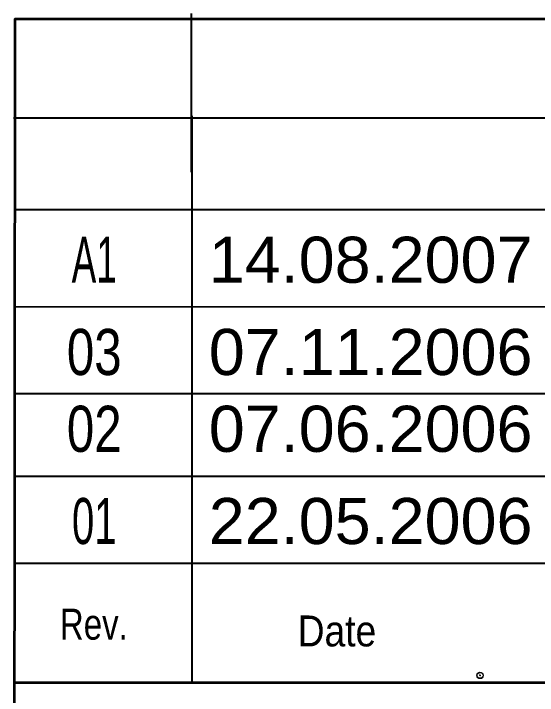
# Model space of a CAD drawing. Header units: millimetres. Extents: x 0 to 841, y 0 to 594.
# Drawn here: x 648.74 to 682.85, y 119.66 to 164.02 of the extents above; entities that cross this region are included whole.
import ezdxf
from ezdxf.enums import TextEntityAlignment as Align

# ---------------------------------------------------------------- set-up
doc = ezdxf.new("R2010")
doc.units = ezdxf.units.MM
doc.header["$LTSCALE"] = 0.8
doc.header["$PDMODE"] = 32
doc.header["$PDSIZE"] = 0.4
doc.layers.add('1', color=7, linetype='Continuous', lineweight=13)
doc.layers.add('2', color=7, linetype='Continuous')

msp = doc.modelspace()

# ---------------------------------------------------------------- linework, layer by layer
at = {"layer": '1', "lineweight": 25}
for p, q in [((660.315, 153.7008), (660.315, 164.0157)), ((648.7402, 157.2441), (829.0551, 157.2441)), ((660.3472, 157.3669), (660.3472, 120.4638)), ((648.8252, 151.274), (829.2693, 151.274)), ((648.8268, 144.9488), (829.2677, 144.852)), ((648.8276, 139.2898), (829.2701, 139.285)), ((648.8173, 133.9165), (829.2748, 133.9165)), ((648.8173, 128.2575), (829.2748, 128.2575))]:
    msp.add_line(p, q, dxfattribs=at)
at = {"layer": '1', "lineweight": 35}
msp.add_line((829.2567, 120.4906), (648.8079, 120.4748), dxfattribs=at)
msp.add_lwpolyline([(648.7795, 84.0008), (648.8378, 163.6693), (829.263, 163.6693)], dxfattribs=at)
at = {"layer": '1'}
for p in [(679.1126, 120.9669), (679.122, 120.9472)]:
    msp.add_point(p, dxfattribs=at)

# ---------------------------------------------------------------- texts
for s, width, p in [('Rev.', 0.8, (651.7496, 123.2803)), ('Date', 0.9, (667.2386, 122.8402))]:
    msp.add_text(s, height=2.013, dxfattribs=dict(at, width=width)).set_placement(p)
at = {"layer": '2'}
for s, width, p in [('A1', 0.6, (653.9902, 146.5)), ('14.08.2007', 1.05, (671.9902, 146.5)), ('03', 0.8, (653.9902, 140.5)), ('07.11.2006', 1.05, (671.9906, 140.5)), ('02', 0.8, (653.9902, 135.5)), ('07.06.2006', 1.05, (671.9906, 135.5)), ('01', 0.65, (653.9902, 129.5)), ('22.05.2006', 1.05, (671.9906, 129.5))]:
    msp.add_text(s, height=3, dxfattribs=dict(at, width=width)).set_placement(p, align=Align.CENTER)

doc.saveas('drawing.dxf')
